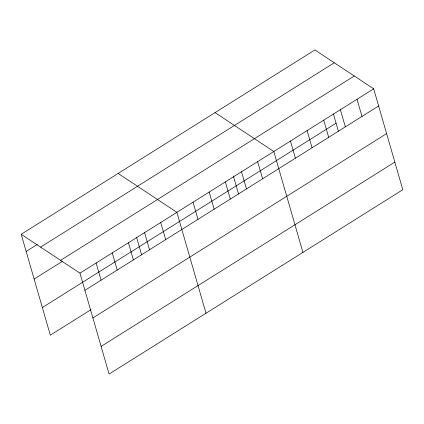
<?xml version="1.0" encoding="UTF-8"?>
<svg xmlns="http://www.w3.org/2000/svg" width="424" height="424" viewBox="0 0 424 424"><rect width="100%" height="100%" fill="white"/><g stroke="black" fill="none" stroke-linecap="round" stroke-linejoin="round"><path stroke-width="0.64" d="M21.2 234.276L314.915 49.931L373.676 88.823L402.8 189.724L109.085 374.069L79.961 273.167L21.2 234.276L50.324 335.177L90.985 309.653M26.15 251.432L37.291 244.436M40.593 247.113L334.308 62.768M60.568 260.336L354.284 75.991M34.127 279.066L62.535 261.237M79.961 273.167L373.676 88.823M42.347 307.538L336.062 123.193M84.911 290.323L378.627 105.979M92.888 317.958L386.603 133.613M101.108 346.429L394.824 162.085M215.053 112.609L273.814 151.501L302.937 252.402M118.126 173.442L176.888 212.334L206.011 313.235M357.034 99.269L361.985 116.425M340.387 109.715L345.337 126.871M333.381 113.913L338.421 131.361M323.745 120.162L328.695 137.312M307.103 130.608L312.053 147.759M290.456 141.054L295.406 158.205M257.659 161.639L262.61 178.79M241.505 171.778L246.455 188.929M233.343 175.971L238.558 194.038M225.351 181.917L230.301 199.068M209.196 192.056L214.147 209.212M193.042 202.195L197.992 219.351M160.733 222.473L165.683 239.629M144.579 232.612L149.529 249.768M136.592 237.419L141.632 254.872M128.424 242.751L133.375 259.907M112.27 252.889L117.22 270.046M96.115 263.028L101.066 280.185"/></g></svg>
